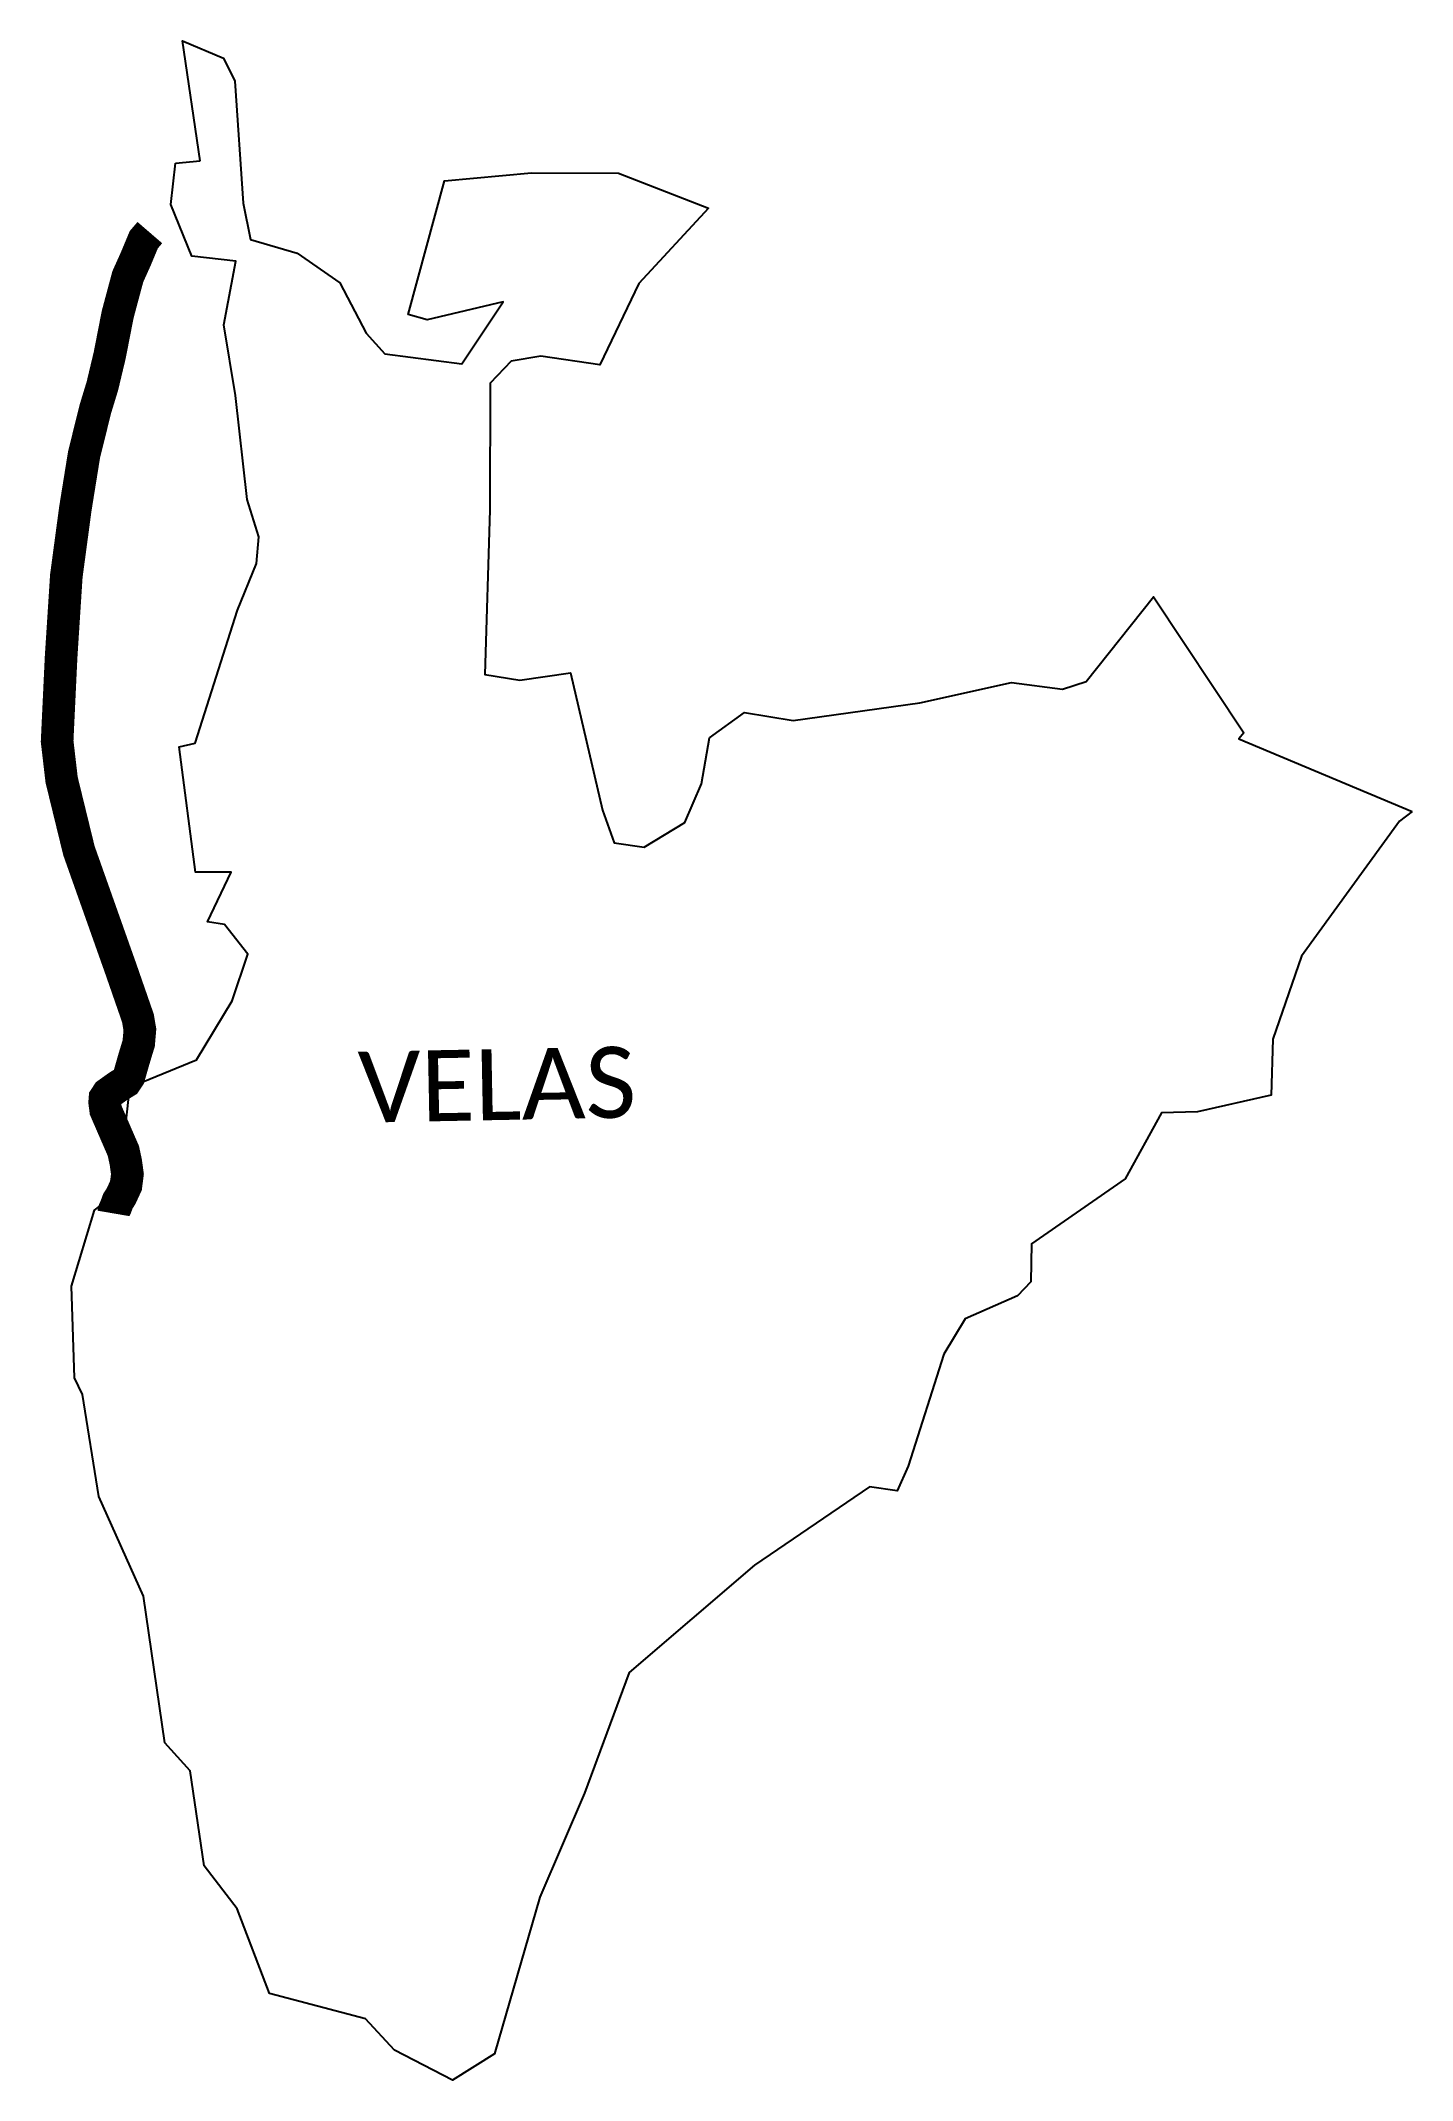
# Model space of a CAD drawing. Header units: metres. Extents: x 291186 to 293289, y 1984633 to 1987758.
import ezdxf

# ---------------------------------------------------------------- set-up
doc = ezdxf.new("R2010")
doc.units = ezdxf.units.M
for name, color, linetype in [('NATURALLY PROTECTED', 3, 'Continuous'), ('village', 3, 'Continuous'), ('VILLAGE NAME', 250, 'Continuous')]:
    doc.layers.add(name, color=color, linetype=linetype)
doc.styles.get("Standard").update_dxf_attribs({"font": 'calibri.ttf'})

msp = doc.modelspace()

# ---------------------------------------------------------------- linework, layer by layer
at = {"layer": 'NATURALLY PROTECTED', "color": 116, "true_color": 0x136734, "const_width": 50, "flags": 128}
msp.add_lwpolyline([(291353.6, 1987463.7), (291344.3, 1987452.9), (291332, 1987423.4), (291319.8, 1987396.3), (291304.3, 1987338.5), (291292, 1987275.6), (291280.8, 1987228.7), (291270, 1987193.3), (291252.7, 1987123.5), (291239.4, 1987041), (291225.5, 1986937.5), (291217.5, 1986813.3), (291211.4, 1986684.3), (291218.3, 1986625.2), (291244.9, 1986516.5), (291309.7, 1986333.7), (291335.3, 1986260), (291338.3, 1986242.4), (291336.5, 1986221.4), (291329.9, 1986199.8), (291321.4, 1986170.1), (291316.4, 1986162.6), (291304.6, 1986155.3), (291289.1, 1986144.2), (291284.8, 1986137.6), (291284.3, 1986131), (291285.9, 1986118.9), (291301.9, 1986082), (291313, 1986056.5), (291316.7, 1986039.2), (291319.2, 1986021), (291316.9, 1986003.3), (291309.4, 1985987.1), (291304.6, 1985979.7), (291301.6, 1985971.4), (291298.7, 1985964.9), (291298, 1985960.8)], dxfattribs=at)
at = {"layer": 'village', "flags": 128}
msp.add_lwpolyline([(291393.1, 1987569.9), (291430.6, 1987573.8)], dxfattribs=at)
at = {"layer": 'village', "color": 3, "true_color": 0x00ff00}
for points in [[(291430.6, 1987573.8, 0), (291403.4, 1987757.6, 0), (291466.6, 1987730.8, 0), (291483.8, 1987695.7, 0), (291496.6, 1987508.8, 0), (291507.9, 1987453.2, 0), (291579.3, 1987432, 0), (291644.8, 1987386.7, 0), (291685.3, 1987309.5, 0), (291713.9, 1987278.2, 0), (291832, 1987262.5, 0), (291895.2, 1987357.4, 0), (291779, 1987330, 0), (291749.5, 1987338, 0), (291805.3, 1987543, 0), (291938.7, 1987555.5, 0), (292071.9, 1987554.7, 0), (292210, 1987501.1, 0), (292103.2, 1987385.6, 0), (292043.7, 1987261.1, 0), (291953.1, 1987274.4, 0), (291907.6, 1987266.8, 0), (291875.4, 1987232.8, 0), (291875, 1987038.8, 0), (291867.4, 1986786.5, 0), (291921, 1986778, 0), (291998.7, 1986789.3, 0), (292047.6, 1986578.5, 0), (292065.6, 1986528.7, 0), (292111.5, 1986522.2, 0), (292174, 1986560, 0), (292199.2, 1986619.1, 0), (292211.4, 1986689.8, 0), (292265.1, 1986728.3, 0), (292340.1, 1986716.3, 0), (292534.1, 1986743.4, 0), (292674.5, 1986774.4, 0), (292752.7, 1986764.3, 0), (292789.2, 1986776.1, 0), (292892.6, 1986905.5, 0), (293030.8, 1986697.2, 0), (293023.2, 1986688.1, 0), (293289.1, 1986576.8, 0)], [(293289.1, 1986576.8, 0), (293269.7, 1986562.1, 0), (293119.3, 1986354.8, 0), (293075.3, 1986227.8, 0), (293072.8, 1986142.2, 0), (292960.1, 1986116.4, 0), (292904.7, 1986114.7, 0), (292848.9, 1986013.7, 0), (292705.2, 1985914.3, 0), (292704.5, 1985856, 0), (292683.7, 1985834.4, 0), (292603.4, 1985799.1, 0), (292570.9, 1985745.4, 0), (292516.4, 1985573.5, 0), (292499.4, 1985535.5, 0), (292457.2, 1985542, 0), (292280.4, 1985421.6, 0), (292088.6, 1985257.6, 0), (292020.1, 1985072.3, 0), (291951.4, 1984913.2, 0), (291881.8, 1984673, 0), (291817.8, 1984632.6, 0), (291728.9, 1984678.7, 0), (291684.2, 1984726.8, 0), (291537.2, 1984765.3, 0), (291487.5, 1984895, 0), (291436.6, 1984960.9, 0), (291415.3, 1985106.6, 0), (291376.3, 1985149.6, 0), (291343.8, 1985374.4, 0), (291275.6, 1985526.8, 0), (291250.4, 1985683.2, 0), (291237.9, 1985708.9, 0), (291233.5, 1985849.1, 0), (291268.8, 1985966, 0), (291305.7, 1985993.7, 0), (291323, 1986154.1, 0), (291424.9, 1986196.2, 0), (291479.7, 1986286.6, 0), (291503.7, 1986357.9, 0), (291467.9, 1986403.3, 0), (291441.9, 1986407.4, 0), (291478.5, 1986483.5, 0), (291423.6, 1986483.9, 0), (291398.4, 1986675.7, 0), (291423.1, 1986681.6, 0), (291487.8, 1986885.3, 0), (291516.9, 1986956.7, 0), (291520.7, 1986997.7, 0), (291502.6, 1987054.7, 0), (291485, 1987213.9, 0), (291467.1, 1987322.3, 0), (291485.2, 1987419.8, 0), (291417.7, 1987427.6, 0), (291385.8, 1987507, 0), (291393.1, 1987569.9, 0)]]:
    msp.add_polyline3d(points, dxfattribs=at)

# ---------------------------------------------------------------- texts
at = {"layer": 'VILLAGE NAME', "insert": (291671.9, 1986208.5), "char_height": 108.748, "attachment_point": 1, "rotation": 1.1028}
msp.add_mtext_dynamic_manual_height_columns('{\\fCalibri|b0|i0|c0|p34;VELAS}', width=1571.314, gutter_width=543.7, heights=[0], dxfattribs=at)

doc.saveas('drawing.dxf')
